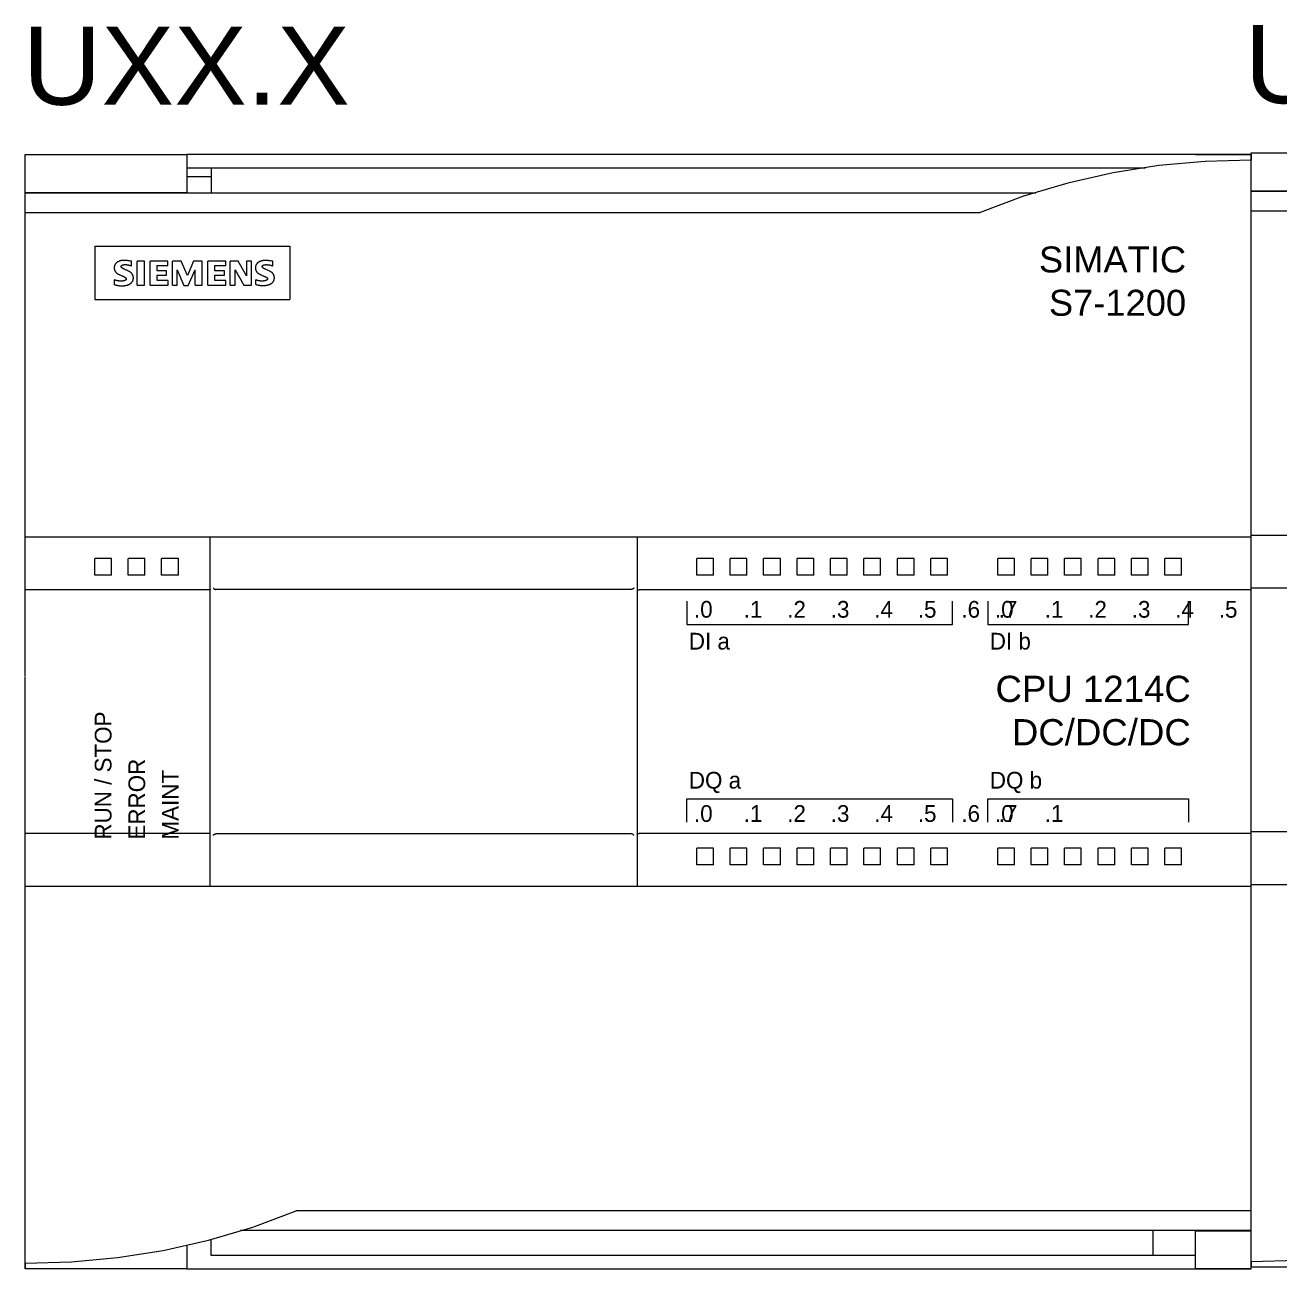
# Model space of a CAD drawing. Header units: millimetres. Extents: x 979 to 3414, y -1029 to 703.
# Drawn here: x 2407.7 to 2520.2, y -815.1 to -703.5 of the extents above; entities that cross this region are included whole.
import ezdxf
from ezdxf.enums import TextEntityAlignment as Align

# ---------------------------------------------------------------- set-up
doc = ezdxf.new("R2010")
doc.units = ezdxf.units.MM
doc.layers.add('eProC - L2', color=41, linetype='Continuous', lineweight=20)
doc.styles.get("Standard").update_dxf_attribs({"font": 'arial.ttf'})

# ---------------------------------------------------------------- blocks, each defined once
blk = doc.blocks.new('eProC_B1200_10')
at = {"layer": 'eProC - L2'}
for p, q in [((0, -46.8), (0, 0)), ((0, 0), (14.5, 0)), ((14.5, 0), (14.5, -0.16)), ((110, 0), (110, -0.15)), ((14.5, -0.16), (14.5, -0.58)), ((14.5, -0.58), (14.5, -1.26)), ((101.71, -1.01), (97.61, -1.66)), ((105.85, -0.63), (101.71, -1.01)), ((105, 0), (110, 0)), ((110, -0.53), (105.85, -0.63)), ((110, -0.15), (110, -0.53)), ((110, -100), (110, -0.4)), ((14.5, -1.2), (100.51, -1.2)), ((14.5, -1.26), (14.5, -2.2)), ((14.5, -2), (16.7, -2)), ((14.5, -2.2), (14.5, -3.39)), ((16.7, -1.2), (16.7, -2.8)), ((97.61, -1.66), (93.55, -2.58)), ((16.7, -2.8), (16.7, -3.3)), ((16.7, -3.3), (16.7, -3.44)), ((93.55, -2.58), (89.57, -3.76)), ((0, -3.43), (14.5, -3.43)), ((0, -3.44), (90.68, -3.44)), ((14.5, -3.39), (14.5, -3.43)), ((14.5, -3.43), (14.5, -3.44)), ((89.57, -3.76), (85.68, -5.21)), ((0, -5.21), (85.68, -5.21)), ((6.25, -8.23), (6.25, -13.03)), ((6.25, -8.23), (23.75, -8.23)), ((23.75, -8.23), (23.75, -13.03)), ((9.56, -10), (9.56, -9.59)), ((10.04, -11.74), (10.04, -9.57)), ((10.71, -9.57), (10.04, -9.57)), ((10.71, -11.74), (10.71, -9.57)), ((11.21, -11.74), (11.21, -9.57)), ((12.8, -9.57), (11.21, -9.57)), ((11.84, -10.46), (11.84, -9.98)), ((11.84, -9.98), (12.8, -9.98)), ((12.8, -9.98), (12.8, -9.57)), ((13.22, -11.74), (13.22, -9.57)), ((14, -9.57), (13.22, -9.57)), ((14.57, -10.87), (14, -9.57)), ((15.1, -9.57), (14.57, -10.87)), ((15.88, -9.57), (15.1, -9.57)), ((15.88, -11.74), (15.88, -9.57)), ((16.39, -11.74), (16.39, -9.57)), ((18, -9.57), (16.39, -9.57)), ((17.03, -10.46), (17.03, -9.98)), ((17.03, -9.98), (18, -9.98)), ((18, -9.98), (18, -9.57)), ((18.39, -11.74), (18.39, -9.57)), ((19.1, -9.57), (18.39, -9.57)), ((19.86, -10.9), (19.1, -9.57)), ((19.86, -9.57), (19.86, -10.9)), ((20.32, -9.57), (19.86, -9.57)), ((20.32, -11.74), (20.32, -9.57)), ((22.21, -10), (22.21, -9.59)), ((12.69, -10.46), (11.84, -10.46)), ((11.84, -11.33), (11.84, -10.83)), ((11.84, -10.83), (12.69, -10.83)), ((12.69, -10.83), (12.69, -10.46)), ((13.65, -11.74), (13.65, -10.37)), ((13.65, -10.37), (14.25, -11.77)), ((14.64, -11.77), (15.26, -10.35)), ((15.26, -11.74), (15.26, -10.35)), ((17.88, -10.46), (17.03, -10.46)), ((17.03, -11.33), (17.03, -10.83)), ((17.03, -10.83), (17.88, -10.83)), ((17.88, -10.83), (17.88, -10.46)), ((18.83, -11.74), (18.83, -10.37)), ((18.83, -10.37), (19.61, -11.74)), ((8.02, -11.7), (8.02, -11.26)), ((10.04, -11.74), (10.71, -11.74)), ((11.21, -11.74), (12.82, -11.74)), ((12.82, -11.33), (11.84, -11.33)), ((12.82, -11.74), (12.82, -11.33)), ((13.22, -11.74), (13.65, -11.74)), ((14.25, -11.77), (14.64, -11.77)), ((15.26, -11.74), (15.88, -11.74)), ((16.39, -11.74), (18.02, -11.74)), ((18.02, -11.33), (17.03, -11.33)), ((18.02, -11.74), (18.02, -11.33)), ((18.39, -11.74), (18.83, -11.74)), ((19.61, -11.74), (20.32, -11.74)), ((20.69, -11.67), (20.69, -11.26)), ((6.25, -13.03), (23.75, -13.03)), ((0, -34.32), (110, -34.32)), ((16.6, -65.68), (16.6, -34.32)), ((54.9, -34.32), (54.9, -65.68)), ((7.75, -36.25), (6.25, -36.25)), ((10.75, -36.25), (9.25, -36.25)), ((13.75, -36.25), (12.25, -36.25)), ((61.75, -36.25), (60.25, -36.25)), ((64.75, -36.25), (63.25, -36.25)), ((67.75, -36.25), (66.25, -36.25)), ((70.75, -36.25), (69.25, -36.25)), ((73.75, -36.25), (72.25, -36.25)), ((76.75, -36.25), (75.25, -36.25)), ((79.75, -36.25), (78.25, -36.25)), ((82.75, -36.25), (81.25, -36.25)), ((88.75, -36.25), (87.25, -36.25)), ((91.75, -36.25), (90.25, -36.25)), ((94.75, -36.25), (93.25, -36.25)), ((97.75, -36.25), (96.25, -36.25)), ((100.75, -36.25), (99.25, -36.25)), ((103.75, -36.25), (102.25, -36.25)), ((7.75, -37.75), (6.25, -37.75)), ((10.75, -37.75), (9.25, -37.75)), ((13.75, -37.75), (12.25, -37.75)), ((61.75, -37.75), (60.25, -37.75)), ((64.75, -37.75), (63.25, -37.75)), ((67.75, -37.75), (66.25, -37.75)), ((70.75, -37.75), (69.25, -37.75)), ((73.75, -37.75), (72.25, -37.75)), ((76.75, -37.75), (75.25, -37.75)), ((79.75, -37.75), (78.25, -37.75)), ((82.75, -37.75), (81.25, -37.75)), ((88.75, -37.75), (87.25, -37.75)), ((91.75, -37.75), (90.25, -37.75)), ((94.75, -37.75), (93.25, -37.75)), ((97.75, -37.75), (96.25, -37.75)), ((100.75, -37.75), (99.25, -37.75)), ((103.75, -37.75), (102.25, -37.75)), ((16.4, -39.08), (0, -39.08)), ((54.4, -39.03), (17.1, -39.03)), ((110, -39.08), (55.1, -39.08)), ((59.36, -40.08), (59.36, -42.17)), ((83.19, -42.17), (83.19, -40.08)), ((86.36, -40.08), (86.36, -42.17)), ((104.35, -42.17), (104.35, -40.08)), ((59.36, -42.17), (83.19, -42.17)), ((86.36, -42.17), (104.35, -42.17)), ((0, -100), (0, -46.84)), ((59.36, -59.92), (59.36, -57.83)), ((59.36, -57.83), (83.19, -57.83)), ((83.19, -57.83), (83.19, -59.92)), ((86.36, -59.92), (86.36, -57.83)), ((86.36, -57.83), (104.35, -57.83)), ((104.35, -57.83), (104.35, -59.92)), ((16.4, -60.92), (0, -60.92)), ((54.4, -60.97), (17.1, -60.97)), ((110, -60.92), (55.1, -60.92)), ((61.75, -62.25), (60.25, -62.25)), ((64.75, -62.25), (63.25, -62.25)), ((67.75, -62.25), (66.25, -62.25)), ((70.75, -62.25), (69.25, -62.25)), ((73.75, -62.25), (72.25, -62.25)), ((76.75, -62.25), (75.25, -62.25)), ((79.75, -62.25), (78.25, -62.25)), ((82.75, -62.25), (81.25, -62.25)), ((88.75, -62.25), (87.25, -62.25)), ((91.75, -62.25), (90.25, -62.25)), ((94.75, -62.25), (93.25, -62.25)), ((97.75, -62.25), (96.25, -62.25)), ((100.75, -62.25), (99.25, -62.25)), ((103.75, -62.25), (102.25, -62.25)), ((61.75, -63.75), (60.25, -63.75)), ((64.75, -63.75), (63.25, -63.75)), ((67.75, -63.75), (66.25, -63.75)), ((70.75, -63.75), (69.25, -63.75)), ((73.75, -63.75), (72.25, -63.75)), ((76.75, -63.75), (75.25, -63.75)), ((79.75, -63.75), (78.25, -63.75)), ((82.75, -63.75), (81.25, -63.75)), ((88.75, -63.75), (87.25, -63.75)), ((91.75, -63.75), (90.25, -63.75)), ((94.75, -63.75), (93.25, -63.75)), ((97.75, -63.75), (96.25, -63.75)), ((100.75, -63.75), (99.25, -63.75)), ((103.75, -63.75), (102.25, -63.75)), ((110, -65.68), (0, -65.68)), ((20.43, -96.24), (24.32, -94.79)), ((110, -94.79), (24.32, -94.79)), ((16.45, -97.42), (20.43, -96.24)), ((110, -96.56), (19.32, -96.56)), ((101.2, -96.7), (101.2, -96.56)), ((101.2, -97.2), (101.2, -96.7)), ((105, -96.57), (105, -96.56)), ((105, -96.61), (105, -96.57)), ((105, -96.57), (110, -96.57)), ((105, -97.8), (105, -96.61)), ((12.39, -98.34), (16.45, -97.42)), ((14.5, -97.9), (14.5, -98.8)), ((16.7, -98.8), (16.7, -97.35)), ((101.2, -98.8), (101.2, -97.2)), ((105, -98.74), (105, -97.8)), ((4.15, -99.37), (8.29, -98.99)), ((8.29, -98.99), (12.39, -98.34)), ((14.5, -98.8), (14.5, -99.45)), ((105, -98.8), (16.7, -98.8)), ((105, -99.42), (105, -98.74)), ((0, -99.47), (4.15, -99.37)), ((0, -99.47), (0, -99.85)), ((0, -99.85), (0, -100)), ((14.5, -100), (0, -100)), ((14.5, -99.45), (14.5, -99.85)), ((14.5, -99.85), (14.5, -100)), ((105, -99.84), (105, -99.42)), ((105, -100), (105, -99.84)), ((110, -100), (105, -100))]:
    blk.add_line(p, q, dxfattribs=at)
for points in [[(110, 0), (14.5, 0)], [(9.56, -9.59), (9.47, -9.57), (9.38, -9.56), (9.29, -9.54), (9.24, -9.54), (9.19, -9.53), (9.13, -9.52), (9.08, -9.52), (9.04, -9.51), (9.01, -9.51), (8.97, -9.51), (8.93, -9.51), (8.9, -9.51), (8.86, -9.51), (8.83, -9.51), (8.79, -9.51), (8.76, -9.52), (8.73, -9.52), (8.69, -9.52), (8.66, -9.53), (8.63, -9.53), (8.6, -9.54), (8.57, -9.55), (8.54, -9.55), (8.51, -9.56), (8.48, -9.57), (8.45, -9.58), (8.43, -9.59), (8.4, -9.6), (8.37, -9.61), (8.35, -9.63), (8.32, -9.64), (8.3, -9.65), (8.28, -9.66), (8.26, -9.68), (8.24, -9.69), (8.23, -9.7), (8.21, -9.72), (8.19, -9.73), (8.17, -9.74), (8.16, -9.76), (8.14, -9.78), (8.13, -9.79), (8.12, -9.81), (8.1, -9.82), (8.09, -9.84), (8.08, -9.86), (8.07, -9.88), (8.06, -9.89), (8.05, -9.91), (8.04, -9.93), (8.03, -9.95), (8.03, -9.97), (8.02, -9.99), (8.02, -10.01), (8.01, -10.03), (8.01, -10.05), (8, -10.07), (8, -10.1), (8, -10.12), (8, -10.14), (7.99, -10.16), (7.99, -10.18)], [(8.62, -10.06), (8.62, -10.05), (8.62, -10.05), (8.62, -10.04), (8.62, -10.03), (8.62, -10.03), (8.63, -10.02), (8.63, -10.02), (8.63, -10.01), (8.64, -10.01), (8.64, -10), (8.65, -9.99), (8.65, -9.99), (8.66, -9.98), (8.66, -9.97), (8.67, -9.97), (8.68, -9.96), (8.68, -9.96), (8.7, -9.95), (8.71, -9.95), (8.72, -9.94), (8.73, -9.94), (8.74, -9.93), (8.75, -9.93), (8.77, -9.92), (8.78, -9.92), (8.8, -9.91), (8.82, -9.91), (8.84, -9.9), (8.85, -9.9), (8.87, -9.9), (8.89, -9.89), (8.91, -9.89), (8.93, -9.89), (8.95, -9.89), (8.97, -9.89), (8.99, -9.89), (9.01, -9.89), (9.03, -9.89), (9.05, -9.89), (9.07, -9.89), (9.09, -9.89), (9.12, -9.9), (9.14, -9.9), (9.16, -9.9), (9.19, -9.91), (9.21, -9.91), (9.24, -9.91), (9.27, -9.92), (9.29, -9.93), (9.32, -9.93), (9.35, -9.94), (9.38, -9.95), (9.42, -9.96), (9.45, -9.97), (9.49, -9.98), (9.52, -9.99), (9.56, -10)], [(8.62, -10.07), (8.62, -10.07), (8.62, -10.07), (8.62, -10.07), (8.62, -10.07), (8.62, -10.07), (8.62, -10.06), (8.62, -10.06), (8.62, -10.06), (8.62, -10.06), (8.62, -10.06), (8.62, -10.06), (8.62, -10.06), (8.62, -10.06), (8.62, -10.06)], [(9.71, -11.08), (9.71, -11.06), (9.71, -11.04), (9.7, -11.02), (9.7, -11), (9.7, -10.98), (9.7, -10.96), (9.69, -10.94), (9.69, -10.92), (9.68, -10.9), (9.68, -10.88), (9.67, -10.86), (9.66, -10.84), (9.65, -10.83), (9.65, -10.81), (9.64, -10.79), (9.63, -10.77), (9.62, -10.75), (9.61, -10.74), (9.59, -10.72), (9.58, -10.71), (9.57, -10.69), (9.56, -10.67), (9.54, -10.66), (9.53, -10.64), (9.51, -10.63), (9.49, -10.61), (9.48, -10.6), (9.46, -10.58), (9.44, -10.57), (9.43, -10.56), (9.4, -10.54), (9.38, -10.53), (9.36, -10.52), (9.34, -10.5), (9.31, -10.49), (9.27, -10.47), (9.23, -10.45), (9.18, -10.42), (9.14, -10.4), (9.08, -10.38), (9.02, -10.35), (8.96, -10.32), (8.9, -10.3), (8.87, -10.28), (8.85, -10.27), (8.82, -10.26), (8.8, -10.25), (8.77, -10.23), (8.74, -10.22), (8.73, -10.21), (8.72, -10.2), (8.71, -10.19), (8.69, -10.18), (8.68, -10.17), (8.67, -10.16), (8.66, -10.15), (8.65, -10.14), (8.65, -10.13), (8.64, -10.12), (8.64, -10.11), (8.63, -10.11), (8.63, -10.1), (8.62, -10.09), (8.62, -10.08), (8.62, -10.07), (8.62, -10.06)], [(22.21, -9.59), (22.12, -9.58), (22.03, -9.56), (21.94, -9.55), (21.89, -9.54), (21.84, -9.53), (21.79, -9.53), (21.74, -9.52), (21.7, -9.52), (21.66, -9.52), (21.62, -9.51), (21.59, -9.51), (21.55, -9.51), (21.52, -9.51), (21.49, -9.52), (21.45, -9.52), (21.42, -9.52), (21.39, -9.53), (21.35, -9.53), (21.32, -9.54), (21.29, -9.54), (21.26, -9.55), (21.23, -9.55), (21.2, -9.56), (21.18, -9.57), (21.15, -9.58), (21.12, -9.59), (21.09, -9.6), (21.07, -9.61), (21.04, -9.62), (21.02, -9.64), (20.99, -9.65), (20.97, -9.66), (20.95, -9.68), (20.93, -9.69), (20.91, -9.7), (20.89, -9.71), (20.88, -9.73), (20.86, -9.74), (20.84, -9.76), (20.83, -9.77), (20.81, -9.79), (20.8, -9.8), (20.78, -9.82), (20.77, -9.84), (20.76, -9.85), (20.75, -9.87), (20.74, -9.89), (20.73, -9.9), (20.72, -9.92), (20.71, -9.94), (20.7, -9.96), (20.7, -9.98), (20.69, -10), (20.68, -10.02), (20.68, -10.04), (20.67, -10.06), (20.67, -10.08), (20.67, -10.1), (20.67, -10.12), (20.66, -10.14), (20.66, -10.16), (20.66, -10.18)], [(21.28, -10.07), (21.28, -10.06), (21.28, -10.05), (21.28, -10.05), (21.29, -10.04), (21.29, -10.03), (21.29, -10.03), (21.29, -10.02), (21.29, -10.01), (21.3, -10.01), (21.3, -10), (21.31, -9.99), (21.31, -9.99), (21.31, -9.98), (21.32, -9.98), (21.32, -9.97), (21.33, -9.97), (21.34, -9.96), (21.34, -9.95), (21.35, -9.95), (21.36, -9.94), (21.37, -9.94), (21.38, -9.93), (21.39, -9.93), (21.4, -9.93), (21.4, -9.92), (21.41, -9.92), (21.42, -9.92), (21.43, -9.92), (21.44, -9.91), (21.46, -9.91), (21.48, -9.91), (21.5, -9.9), (21.51, -9.9), (21.53, -9.9), (21.55, -9.9), (21.57, -9.9), (21.59, -9.89), (21.61, -9.89), (21.62, -9.89), (21.64, -9.89), (21.67, -9.89), (21.69, -9.89), (21.72, -9.9), (21.75, -9.9), (21.77, -9.9), (21.8, -9.9), (21.82, -9.91), (21.85, -9.91), (21.88, -9.91), (21.9, -9.92), (21.93, -9.92), (21.96, -9.93), (21.99, -9.94), (22.01, -9.94), (22.04, -9.95), (22.07, -9.96), (22.1, -9.97), (22.12, -9.97), (22.15, -9.98), (22.18, -9.99), (22.21, -10)], [(22.36, -11.08), (22.36, -11.08), (22.36, -11.06), (22.36, -11.04), (22.36, -11.02), (22.35, -11), (22.35, -10.98), (22.35, -10.96), (22.34, -10.94), (22.34, -10.92), (22.33, -10.9), (22.33, -10.88), (22.32, -10.86), (22.31, -10.84), (22.31, -10.83), (22.3, -10.81), (22.29, -10.79), (22.28, -10.77), (22.27, -10.76), (22.26, -10.74), (22.25, -10.72), (22.24, -10.71), (22.22, -10.69), (22.21, -10.67), (22.19, -10.66), (22.18, -10.64), (22.16, -10.63), (22.15, -10.61), (22.13, -10.6), (22.12, -10.59), (22.1, -10.57), (22.08, -10.56), (22.05, -10.54), (22.03, -10.53), (22, -10.51), (21.97, -10.5), (21.93, -10.47), (21.89, -10.45), (21.84, -10.43), (21.8, -10.41), (21.74, -10.38), (21.68, -10.36), (21.62, -10.33), (21.56, -10.31), (21.54, -10.29), (21.51, -10.28), (21.48, -10.27), (21.46, -10.26), (21.43, -10.24), (21.41, -10.23), (21.39, -10.22), (21.38, -10.21), (21.37, -10.2), (21.36, -10.19), (21.35, -10.18), (21.33, -10.17), (21.32, -10.16), (21.31, -10.15), (21.31, -10.14), (21.3, -10.13), (21.3, -10.12), (21.29, -10.12), (21.29, -10.11), (21.29, -10.1), (21.29, -10.09), (21.28, -10.08), (21.28, -10.07), (21.28, -10.07)], [(7.99, -10.18), (7.99, -10.19), (7.99, -10.21), (8, -10.23), (8, -10.25), (8, -10.27), (8, -10.29), (8.01, -10.31), (8.01, -10.33), (8.01, -10.34), (8.02, -10.36), (8.03, -10.38), (8.03, -10.4), (8.04, -10.42), (8.05, -10.44), (8.06, -10.45), (8.07, -10.47), (8.07, -10.49), (8.09, -10.5), (8.1, -10.52), (8.11, -10.54), (8.12, -10.55), (8.13, -10.57), (8.15, -10.58), (8.16, -10.6), (8.18, -10.62), (8.19, -10.63), (8.21, -10.64), (8.22, -10.66), (8.24, -10.67), (8.26, -10.68), (8.28, -10.7), (8.3, -10.71), (8.33, -10.73), (8.35, -10.74), (8.38, -10.76), (8.43, -10.78), (8.47, -10.8), (8.51, -10.82), (8.56, -10.84), (8.61, -10.86), (8.65, -10.88), (8.7, -10.9), (8.75, -10.92), (8.8, -10.94), (8.83, -10.96), (8.85, -10.97), (8.88, -10.98), (8.91, -10.99), (8.93, -11.01), (8.96, -11.02), (8.97, -11.03), (8.98, -11.04), (9, -11.05), (9.01, -11.06), (9.02, -11.07), (9.03, -11.08), (9.04, -11.09), (9.05, -11.1), (9.06, -11.11), (9.06, -11.12), (9.07, -11.12), (9.07, -11.13), (9.07, -11.14), (9.08, -11.15), (9.08, -11.16), (9.08, -11.17), (9.08, -11.18), (9.08, -11.18)], [(8.02, -11.7), (8.06, -11.71), (8.11, -11.72), (8.16, -11.73), (8.2, -11.74), (8.25, -11.75), (8.29, -11.76), (8.34, -11.77), (8.38, -11.78), (8.42, -11.78), (8.47, -11.79), (8.51, -11.79), (8.55, -11.8), (8.59, -11.8), (8.63, -11.8), (8.67, -11.8), (8.72, -11.8), (8.76, -11.8), (8.8, -11.8), (8.84, -11.79), (8.89, -11.79), (8.93, -11.78), (8.96, -11.78), (8.99, -11.77), (9.03, -11.77), (9.06, -11.76), (9.09, -11.75), (9.12, -11.74), (9.16, -11.74), (9.18, -11.73), (9.21, -11.72), (9.24, -11.71), (9.27, -11.69), (9.3, -11.68), (9.33, -11.67), (9.35, -11.65), (9.38, -11.64), (9.4, -11.63), (9.42, -11.62), (9.44, -11.6), (9.46, -11.59), (9.48, -11.58), (9.5, -11.56), (9.52, -11.55), (9.53, -11.53), (9.55, -11.51), (9.57, -11.5), (9.58, -11.48), (9.59, -11.46), (9.61, -11.44), (9.62, -11.43), (9.63, -11.41), (9.64, -11.39), (9.65, -11.37), (9.66, -11.35), (9.67, -11.33), (9.68, -11.31), (9.68, -11.29), (9.69, -11.26), (9.69, -11.24), (9.7, -11.22), (9.7, -11.2), (9.7, -11.17), (9.71, -11.15), (9.71, -11.13), (9.71, -11.11)], [(9.08, -11.18), (9.08, -11.19), (9.08, -11.19), (9.08, -11.2), (9.08, -11.21), (9.08, -11.21), (9.07, -11.22), (9.07, -11.23), (9.07, -11.23), (9.06, -11.24), (9.06, -11.25), (9.05, -11.25), (9.05, -11.26), (9.04, -11.27), (9.03, -11.27), (9.03, -11.28), (9.02, -11.29), (9.01, -11.29), (9, -11.3), (8.99, -11.3), (8.98, -11.31), (8.97, -11.31), (8.95, -11.32), (8.94, -11.32), (8.93, -11.33), (8.91, -11.33), (8.9, -11.34), (8.88, -11.34), (8.86, -11.35), (8.84, -11.35), (8.82, -11.36), (8.8, -11.36), (8.77, -11.36), (8.75, -11.37), (8.72, -11.37), (8.7, -11.37), (8.67, -11.37), (8.64, -11.37), (8.61, -11.37), (8.59, -11.37), (8.56, -11.37), (8.53, -11.37), (8.5, -11.37), (8.48, -11.37), (8.45, -11.37), (8.42, -11.36), (8.39, -11.36), (8.37, -11.36), (8.34, -11.35), (8.31, -11.35), (8.29, -11.34), (8.26, -11.34), (8.23, -11.33), (8.21, -11.32), (8.18, -11.32), (8.15, -11.31), (8.12, -11.3), (8.1, -11.29), (8.07, -11.28), (8.04, -11.27), (8.02, -11.26)], [(20.66, -10.18), (20.66, -10.19), (20.66, -10.21), (20.66, -10.23), (20.67, -10.25), (20.67, -10.27), (20.67, -10.29), (20.67, -10.31), (20.68, -10.33), (20.68, -10.35), (20.69, -10.37), (20.7, -10.38), (20.7, -10.4), (20.71, -10.42), (20.72, -10.44), (20.73, -10.46), (20.74, -10.47), (20.75, -10.49), (20.76, -10.51), (20.77, -10.52), (20.78, -10.54), (20.79, -10.55), (20.8, -10.57), (20.82, -10.59), (20.83, -10.6), (20.85, -10.62), (20.86, -10.63), (20.88, -10.65), (20.9, -10.66), (20.91, -10.67), (20.93, -10.69), (20.95, -10.7), (20.98, -10.71), (21, -10.73), (21.03, -10.75), (21.06, -10.76), (21.1, -10.78), (21.15, -10.8), (21.19, -10.82), (21.23, -10.84), (21.28, -10.86), (21.33, -10.89), (21.38, -10.91), (21.43, -10.93), (21.48, -10.95), (21.51, -10.96), (21.54, -10.97), (21.57, -10.99), (21.6, -11.01), (21.63, -11.02), (21.65, -11.03), (21.66, -11.04), (21.67, -11.05), (21.68, -11.06), (21.7, -11.07), (21.71, -11.08), (21.72, -11.09), (21.73, -11.1), (21.73, -11.11), (21.74, -11.11), (21.74, -11.12), (21.75, -11.13), (21.75, -11.14), (21.75, -11.15), (21.76, -11.15), (21.76, -11.16), (21.76, -11.17), (21.76, -11.18)], [(20.69, -11.67), (20.74, -11.69), (20.78, -11.7), (20.83, -11.71), (20.87, -11.72), (20.92, -11.73), (20.96, -11.74), (21.01, -11.75), (21.05, -11.75), (21.09, -11.76), (21.14, -11.76), (21.18, -11.77), (21.22, -11.77), (21.26, -11.77), (21.3, -11.77), (21.34, -11.77), (21.38, -11.77), (21.42, -11.77), (21.45, -11.77), (21.49, -11.77), (21.53, -11.77), (21.56, -11.76), (21.6, -11.76), (21.63, -11.75), (21.66, -11.75), (21.69, -11.74), (21.73, -11.73), (21.76, -11.73), (21.79, -11.72), (21.82, -11.71), (21.85, -11.7), (21.88, -11.69), (21.91, -11.68), (21.94, -11.67), (21.96, -11.65), (21.99, -11.64), (22.02, -11.63), (22.04, -11.62), (22.06, -11.6), (22.08, -11.59), (22.1, -11.58), (22.12, -11.56), (22.14, -11.55), (22.16, -11.53), (22.17, -11.52), (22.19, -11.5), (22.21, -11.49), (22.22, -11.47), (22.24, -11.45), (22.25, -11.44), (22.26, -11.42), (22.27, -11.4), (22.29, -11.38), (22.3, -11.36), (22.31, -11.34), (22.31, -11.32), (22.32, -11.3), (22.33, -11.28), (22.34, -11.26), (22.34, -11.24), (22.35, -11.22), (22.35, -11.2), (22.35, -11.17), (22.36, -11.15), (22.36, -11.13), (22.36, -11.11), (22.36, -11.08)], [(21.76, -11.18), (21.76, -11.18), (21.76, -11.19), (21.76, -11.2), (21.76, -11.2), (21.75, -11.21), (21.75, -11.22), (21.75, -11.22), (21.74, -11.23), (21.74, -11.23), (21.74, -11.24), (21.73, -11.25), (21.73, -11.25), (21.72, -11.26), (21.71, -11.27), (21.7, -11.27), (21.7, -11.28), (21.69, -11.28), (21.68, -11.29), (21.67, -11.29), (21.66, -11.3), (21.64, -11.31), (21.63, -11.31), (21.62, -11.32), (21.6, -11.32), (21.59, -11.33), (21.57, -11.33), (21.56, -11.34), (21.54, -11.34), (21.51, -11.35), (21.49, -11.35), (21.47, -11.35), (21.44, -11.36), (21.42, -11.36), (21.39, -11.36), (21.37, -11.37), (21.34, -11.37), (21.31, -11.37), (21.28, -11.37), (21.26, -11.37), (21.23, -11.37), (21.2, -11.37), (21.18, -11.37), (21.15, -11.37), (21.12, -11.37), (21.09, -11.36), (21.07, -11.36), (21.04, -11.36), (21.01, -11.35), (20.99, -11.35), (20.96, -11.34), (20.93, -11.34), (20.9, -11.33), (20.88, -11.32), (20.85, -11.32), (20.82, -11.31), (20.8, -11.3), (20.77, -11.29), (20.74, -11.28), (20.72, -11.27), (20.69, -11.26)], [(6.25, -37.75), (6.25, -37.25), (6.25, -36.75), (6.25, -36.25)], [(7.75, -37.75), (7.75, -37.25), (7.75, -36.75), (7.75, -36.25)], [(9.25, -37.75), (9.25, -37.25), (9.25, -36.75), (9.25, -36.25)], [(10.75, -37.75), (10.75, -37.25), (10.75, -36.75), (10.75, -36.25)], [(12.25, -37.75), (12.25, -37.25), (12.25, -36.75), (12.25, -36.25)], [(13.75, -37.75), (13.75, -37.25), (13.75, -36.75), (13.75, -36.25)], [(60.25, -37.75), (60.25, -37.25), (60.25, -36.75), (60.25, -36.25)], [(61.75, -37.75), (61.75, -37.25), (61.75, -36.75), (61.75, -36.25)], [(63.25, -37.75), (63.25, -37.25), (63.25, -36.75), (63.25, -36.25)], [(64.75, -37.75), (64.75, -37.25), (64.75, -36.75), (64.75, -36.25)], [(66.25, -37.75), (66.25, -37.25), (66.25, -36.75), (66.25, -36.25)], [(67.75, -37.75), (67.75, -37.25), (67.75, -36.75), (67.75, -36.25)], [(69.25, -37.75), (69.25, -37.25), (69.25, -36.75), (69.25, -36.25)], [(70.75, -37.75), (70.75, -37.25), (70.75, -36.75), (70.75, -36.25)], [(72.25, -37.75), (72.25, -37.25), (72.25, -36.75), (72.25, -36.25)], [(73.75, -37.75), (73.75, -37.25), (73.75, -36.75), (73.75, -36.25)], [(75.25, -37.75), (75.25, -37.25), (75.25, -36.75), (75.25, -36.25)], [(76.75, -37.75), (76.75, -37.25), (76.75, -36.75), (76.75, -36.25)], [(78.25, -37.75), (78.25, -37.25), (78.25, -36.75), (78.25, -36.25)], [(79.75, -37.75), (79.75, -37.25), (79.75, -36.75), (79.75, -36.25)], [(81.25, -37.75), (81.25, -37.25), (81.25, -36.75), (81.25, -36.25)], [(82.75, -37.75), (82.75, -37.25), (82.75, -36.75), (82.75, -36.25)], [(87.25, -37.75), (87.25, -37.25), (87.25, -36.75), (87.25, -36.25)], [(88.75, -37.75), (88.75, -37.25), (88.75, -36.75), (88.75, -36.25)], [(90.25, -37.75), (90.25, -37.25), (90.25, -36.75), (90.25, -36.25)], [(91.75, -37.75), (91.75, -37.25), (91.75, -36.75), (91.75, -36.25)], [(93.25, -37.75), (93.25, -37.25), (93.25, -36.75), (93.25, -36.25)], [(94.75, -37.75), (94.75, -37.25), (94.75, -36.75), (94.75, -36.25)], [(96.25, -37.75), (96.25, -37.25), (96.25, -36.75), (96.25, -36.25)], [(97.75, -37.75), (97.75, -37.25), (97.75, -36.75), (97.75, -36.25)], [(99.25, -37.75), (99.25, -37.25), (99.25, -36.75), (99.25, -36.25)], [(100.75, -37.75), (100.75, -37.25), (100.75, -36.75), (100.75, -36.25)], [(102.25, -37.75), (102.25, -37.25), (102.25, -36.75), (102.25, -36.25)], [(103.75, -37.75), (103.75, -37.25), (103.75, -36.75), (103.75, -36.25)], [(16.6, -39), (16.6, -39.01), (16.6, -39.01), (16.6, -39.01), (16.6, -39.01), (16.6, -39.01), (16.6, -39.01), (16.6, -39.02), (16.6, -39.02), (16.6, -39.02), (16.59, -39.02), (16.59, -39.02), (16.59, -39.03), (16.59, -39.03), (16.59, -39.03), (16.59, -39.03), (16.59, -39.03), (16.59, -39.03), (16.58, -39.04), (16.58, -39.04), (16.58, -39.04), (16.58, -39.04), (16.57, -39.04), (16.57, -39.05), (16.57, -39.05), (16.57, -39.05), (16.56, -39.05), (16.56, -39.05), (16.56, -39.05), (16.55, -39.06), (16.55, -39.06), (16.55, -39.06), (16.54, -39.06), (16.54, -39.06), (16.53, -39.06), (16.53, -39.07), (16.52, -39.07), (16.52, -39.07), (16.51, -39.07), (16.51, -39.07), (16.5, -39.07), (16.5, -39.07), (16.49, -39.08), (16.49, -39.08), (16.48, -39.08), (16.47, -39.08), (16.47, -39.08), (16.46, -39.08), (16.45, -39.08), (16.45, -39.08), (16.44, -39.08), (16.43, -39.08), (16.43, -39.08), (16.42, -39.08), (16.41, -39.08), (16.41, -39.08), (16.4, -39.08)], [(16.9, -38.89), (16.9, -38.89), (16.9, -38.9), (16.9, -38.9), (16.9, -38.9), (16.9, -38.91), (16.9, -38.91), (16.9, -38.91), (16.9, -38.92), (16.9, -38.92), (16.91, -38.92), (16.91, -38.92), (16.91, -38.93), (16.91, -38.93), (16.91, -38.93), (16.91, -38.94), (16.91, -38.94), (16.92, -38.94), (16.92, -38.95), (16.92, -38.95), (16.92, -38.95), (16.92, -38.95), (16.92, -38.96), (16.93, -38.96), (16.93, -38.96), (16.93, -38.96), (16.94, -38.97), (16.94, -38.97), (16.94, -38.97), (16.94, -38.98), (16.95, -38.98), (16.95, -38.98), (16.95, -38.98), (16.96, -38.99), (16.96, -38.99), (16.97, -38.99), (16.97, -38.99), (16.97, -39), (16.98, -39), (16.98, -39), (16.98, -39), (16.99, -39), (16.99, -39), (17, -39.01), (17, -39.01), (17.01, -39.01), (17.01, -39.01), (17.02, -39.01), (17.02, -39.01), (17.03, -39.02), (17.03, -39.02), (17.04, -39.02), (17.04, -39.02), (17.05, -39.02), (17.05, -39.02), (17.06, -39.02), (17.06, -39.02), (17.07, -39.02), (17.07, -39.02), (17.08, -39.03), (17.08, -39.03), (17.09, -39.03), (17.09, -39.03), (17.1, -39.03)], [(54.6, -38.89), (54.6, -38.89), (54.6, -38.9), (54.6, -38.9), (54.6, -38.9), (54.6, -38.91), (54.6, -38.91), (54.6, -38.91), (54.6, -38.92), (54.6, -38.92), (54.59, -38.92), (54.59, -38.92), (54.59, -38.93), (54.59, -38.93), (54.59, -38.93), (54.59, -38.94), (54.59, -38.94), (54.58, -38.94), (54.58, -38.95), (54.58, -38.95), (54.58, -38.95), (54.58, -38.95), (54.58, -38.96), (54.57, -38.96), (54.57, -38.96), (54.57, -38.96), (54.56, -38.97), (54.56, -38.97), (54.56, -38.97), (54.56, -38.98), (54.55, -38.98), (54.55, -38.98), (54.55, -38.98), (54.54, -38.99), (54.54, -38.99), (54.53, -38.99), (54.53, -38.99), (54.53, -39), (54.52, -39), (54.52, -39), (54.52, -39), (54.51, -39), (54.51, -39), (54.5, -39.01), (54.5, -39.01), (54.49, -39.01), (54.49, -39.01), (54.48, -39.01), (54.48, -39.01), (54.47, -39.02), (54.47, -39.02), (54.46, -39.02), (54.46, -39.02), (54.45, -39.02), (54.45, -39.02), (54.44, -39.02), (54.44, -39.02), (54.43, -39.02), (54.43, -39.02), (54.42, -39.03), (54.42, -39.03), (54.41, -39.03), (54.41, -39.03), (54.4, -39.03)], [(54.9, -39), (54.9, -39.01), (54.9, -39.01), (54.9, -39.01), (54.9, -39.01), (54.9, -39.01), (54.9, -39.01), (54.9, -39.02), (54.9, -39.02), (54.9, -39.02), (54.91, -39.02), (54.91, -39.02), (54.91, -39.03), (54.91, -39.03), (54.91, -39.03), (54.91, -39.03), (54.91, -39.03), (54.91, -39.03), (54.92, -39.04), (54.92, -39.04), (54.92, -39.04), (54.92, -39.04), (54.93, -39.04), (54.93, -39.05), (54.93, -39.05), (54.93, -39.05), (54.94, -39.05), (54.94, -39.05), (54.94, -39.05), (54.95, -39.06), (54.95, -39.06), (54.95, -39.06), (54.96, -39.06), (54.96, -39.06), (54.97, -39.06), (54.97, -39.07), (54.98, -39.07), (54.98, -39.07), (54.99, -39.07), (54.99, -39.07), (55, -39.07), (55, -39.07), (55.01, -39.08), (55.01, -39.08), (55.02, -39.08), (55.03, -39.08), (55.03, -39.08), (55.04, -39.08), (55.05, -39.08), (55.05, -39.08), (55.06, -39.08), (55.07, -39.08), (55.07, -39.08), (55.08, -39.08), (55.09, -39.08), (55.09, -39.08), (55.1, -39.08)], [(16.6, -61), (16.6, -60.99), (16.6, -60.99), (16.6, -60.99), (16.6, -60.99), (16.6, -60.99), (16.6, -60.99), (16.6, -60.98), (16.6, -60.98), (16.6, -60.98), (16.59, -60.98), (16.59, -60.98), (16.59, -60.97), (16.59, -60.97), (16.59, -60.97), (16.59, -60.97), (16.59, -60.97), (16.59, -60.97), (16.58, -60.96), (16.58, -60.96), (16.58, -60.96), (16.58, -60.96), (16.57, -60.96), (16.57, -60.95), (16.57, -60.95), (16.57, -60.95), (16.56, -60.95), (16.56, -60.95), (16.56, -60.95), (16.55, -60.94), (16.55, -60.94), (16.55, -60.94), (16.54, -60.94), (16.54, -60.94), (16.53, -60.94), (16.53, -60.93), (16.52, -60.93), (16.52, -60.93), (16.51, -60.93), (16.51, -60.93), (16.5, -60.93), (16.5, -60.93), (16.49, -60.92), (16.49, -60.92), (16.48, -60.92), (16.47, -60.92), (16.47, -60.92), (16.46, -60.92), (16.45, -60.92), (16.45, -60.92), (16.44, -60.92), (16.43, -60.92), (16.43, -60.92), (16.42, -60.92), (16.41, -60.92), (16.41, -60.92), (16.4, -60.92)], [(16.9, -61.11), (16.9, -61.11), (16.9, -61.1), (16.9, -61.1), (16.9, -61.1), (16.9, -61.09), (16.9, -61.09), (16.9, -61.09), (16.9, -61.08), (16.9, -61.08), (16.91, -61.08), (16.91, -61.08), (16.91, -61.07), (16.91, -61.07), (16.91, -61.07), (16.91, -61.06), (16.91, -61.06), (16.92, -61.06), (16.92, -61.05), (16.92, -61.05), (16.92, -61.05), (16.92, -61.05), (16.92, -61.04), (16.93, -61.04), (16.93, -61.04), (16.93, -61.04), (16.94, -61.03), (16.94, -61.03), (16.94, -61.03), (16.94, -61.02), (16.95, -61.02), (16.95, -61.02), (16.95, -61.02), (16.96, -61.01), (16.96, -61.01), (16.97, -61.01), (16.97, -61.01), (16.97, -61), (16.98, -61), (16.98, -61), (16.98, -61), (16.99, -61), (16.99, -61), (17, -60.99), (17, -60.99), (17.01, -60.99), (17.01, -60.99), (17.02, -60.99), (17.02, -60.99), (17.03, -60.98), (17.03, -60.98), (17.04, -60.98), (17.04, -60.98), (17.05, -60.98), (17.05, -60.98), (17.06, -60.98), (17.06, -60.98), (17.07, -60.98), (17.07, -60.98), (17.08, -60.97), (17.08, -60.97), (17.09, -60.97), (17.09, -60.97), (17.1, -60.97)], [(54.6, -61.11), (54.6, -61.11), (54.6, -61.1), (54.6, -61.1), (54.6, -61.1), (54.6, -61.09), (54.6, -61.09), (54.6, -61.09), (54.6, -61.08), (54.6, -61.08), (54.59, -61.08), (54.59, -61.08), (54.59, -61.07), (54.59, -61.07), (54.59, -61.07), (54.59, -61.06), (54.59, -61.06), (54.58, -61.06), (54.58, -61.05), (54.58, -61.05), (54.58, -61.05), (54.58, -61.05), (54.58, -61.04), (54.57, -61.04), (54.57, -61.04), (54.57, -61.04), (54.56, -61.03), (54.56, -61.03), (54.56, -61.03), (54.56, -61.02), (54.55, -61.02), (54.55, -61.02), (54.55, -61.02), (54.54, -61.01), (54.54, -61.01), (54.53, -61.01), (54.53, -61.01), (54.53, -61), (54.52, -61), (54.52, -61), (54.52, -61), (54.51, -61), (54.51, -61), (54.5, -60.99), (54.5, -60.99), (54.49, -60.99), (54.49, -60.99), (54.48, -60.99), (54.48, -60.99), (54.47, -60.98), (54.47, -60.98), (54.46, -60.98), (54.46, -60.98), (54.45, -60.98), (54.45, -60.98), (54.44, -60.98), (54.44, -60.98), (54.43, -60.98), (54.43, -60.98), (54.42, -60.97), (54.42, -60.97), (54.41, -60.97), (54.41, -60.97), (54.4, -60.97)], [(54.9, -61), (54.9, -60.99), (54.9, -60.99), (54.9, -60.99), (54.9, -60.99), (54.9, -60.99), (54.9, -60.99), (54.9, -60.98), (54.9, -60.98), (54.9, -60.98), (54.91, -60.98), (54.91, -60.98), (54.91, -60.97), (54.91, -60.97), (54.91, -60.97), (54.91, -60.97), (54.91, -60.97), (54.91, -60.97), (54.92, -60.96), (54.92, -60.96), (54.92, -60.96), (54.92, -60.96), (54.93, -60.96), (54.93, -60.95), (54.93, -60.95), (54.93, -60.95), (54.94, -60.95), (54.94, -60.95), (54.94, -60.95), (54.95, -60.94), (54.95, -60.94), (54.95, -60.94), (54.96, -60.94), (54.96, -60.94), (54.97, -60.94), (54.97, -60.93), (54.98, -60.93), (54.98, -60.93), (54.99, -60.93), (54.99, -60.93), (55, -60.93), (55, -60.93), (55.01, -60.92), (55.01, -60.92), (55.02, -60.92), (55.03, -60.92), (55.03, -60.92), (55.04, -60.92), (55.05, -60.92), (55.05, -60.92), (55.06, -60.92), (55.07, -60.92), (55.07, -60.92), (55.08, -60.92), (55.09, -60.92), (55.09, -60.92), (55.1, -60.92)], [(60.25, -63.75), (60.25, -63.25), (60.25, -62.75), (60.25, -62.25)], [(61.75, -63.75), (61.75, -63.25), (61.75, -62.75), (61.75, -62.25)], [(63.25, -63.75), (63.25, -63.25), (63.25, -62.75), (63.25, -62.25)], [(64.75, -63.75), (64.75, -63.25), (64.75, -62.75), (64.75, -62.25)], [(66.25, -63.75), (66.25, -63.25), (66.25, -62.75), (66.25, -62.25)], [(67.75, -63.75), (67.75, -63.25), (67.75, -62.75), (67.75, -62.25)], [(69.25, -63.75), (69.25, -63.25), (69.25, -62.75), (69.25, -62.25)], [(70.75, -63.75), (70.75, -63.25), (70.75, -62.75), (70.75, -62.25)], [(72.25, -63.75), (72.25, -63.25), (72.25, -62.75), (72.25, -62.25)], [(73.75, -63.75), (73.75, -63.25), (73.75, -62.75), (73.75, -62.25)], [(75.25, -63.75), (75.25, -63.25), (75.25, -62.75), (75.25, -62.25)], [(76.75, -63.75), (76.75, -63.25), (76.75, -62.75), (76.75, -62.25)], [(78.25, -63.75), (78.25, -63.25), (78.25, -62.75), (78.25, -62.25)], [(79.75, -63.75), (79.75, -63.25), (79.75, -62.75), (79.75, -62.25)], [(81.25, -63.75), (81.25, -63.25), (81.25, -62.75), (81.25, -62.25)], [(82.75, -63.75), (82.75, -63.25), (82.75, -62.75), (82.75, -62.25)], [(87.25, -63.75), (87.25, -63.25), (87.25, -62.75), (87.25, -62.25)], [(88.75, -63.75), (88.75, -63.25), (88.75, -62.75), (88.75, -62.25)], [(90.25, -63.75), (90.25, -63.25), (90.25, -62.75), (90.25, -62.25)], [(91.75, -63.75), (91.75, -63.25), (91.75, -62.75), (91.75, -62.25)], [(93.25, -63.75), (93.25, -63.25), (93.25, -62.75), (93.25, -62.25)], [(94.75, -63.75), (94.75, -63.25), (94.75, -62.75), (94.75, -62.25)], [(96.25, -63.75), (96.25, -63.25), (96.25, -62.75), (96.25, -62.25)], [(97.75, -63.75), (97.75, -63.25), (97.75, -62.75), (97.75, -62.25)], [(99.25, -63.75), (99.25, -63.25), (99.25, -62.75), (99.25, -62.25)], [(100.75, -63.75), (100.75, -63.25), (100.75, -62.75), (100.75, -62.25)], [(102.25, -63.75), (102.25, -63.25), (102.25, -62.75), (102.25, -62.25)], [(103.75, -63.75), (103.75, -63.25), (103.75, -62.75), (103.75, -62.25)], [(14.5, -100), (110, -100)]]:
    blk.add_lwpolyline(points, dxfattribs=at)
at = {"layer": 'eProC - L2', "attachment_point": 5}
for s, insert, char_height, width in [('\\pxqr;SIMATIC\\PS7-1200', (92.57, -11.39), 2.3303, 23.1626), ('\\pxql;{\\fBahnschrift SemiLight|b0|i0|c0|p34;.0     .1    .2    .3    .4    .5    .6   .7}', (76.49, -40.83), 1.501, 32.9726), ('\\pxql;{\\fBahnschrift SemiLight|b0|i0|c0|p34;.0     .1    .2    .3    .4    .5   }', (103.49, -40.83), 1.501, 32.9726), ('\\pxql;{\\fBahnschrift SemiLight|b0|i0|c0|p34;DI a}', (76.03, -43.69), 1.501, 32.9726), ('\\pxql;{\\fBahnschrift SemiLight|b0|i0|c0|p34;DI b}', (103.03, -43.69), 1.501, 32.9726), ('\\pxql;{\\fBahnschrift SemiLight|b0|i0|c0|p34;DQ a}', (76.03, -56.36), 1.501, 32.9726), ('\\pxql;{\\fBahnschrift SemiLight|b0|i0|c0|p34;DQ b}', (103.03, -56.36), 1.501, 32.9726), ('\\pxql;{\\fBahnschrift SemiLight|b0|i0|c0|p34;.0     .1    .2    .3    .4    .5    .6   .7}', (76.49, -59.15), 1.501, 32.9726), ('\\pxql;{\\fBahnschrift SemiLight|b0|i0|c0|p34;.0     .1   }', (103.49, -59.15), 1.501, 32.9726)]:
    blk.add_mtext(s, dxfattribs=dict(at, insert=insert, char_height=char_height, width=width))
at = {"layer": 'eProC - L2', "char_height": 1.501, "width": 21.1551, "attachment_point": 3, "rotation": 90}
for s, insert in [('\\pxqj;{\\fBahnschrift SemiLight|b0|i0|c0|p34;RUN / STOP}', (6.25, -40.32)), ('\\pxqj;{\\fBahnschrift SemiLight|b0|i0|c0|p34;ERROR}', (9.27, -40.32)), ('\\pxqj;{\\fBahnschrift SemiLight|b0|i0|c0|p34;MAINT}', (12.27, -40.32))]:
    blk.add_mtext(s, dxfattribs=dict(at, insert=insert))
at = {"layer": 'eProC - L2'}
blk.add_attdef('ID', (-0.21, 4.45), '', height=7, dxfattribs=at)
for tag, p in [('CPU', (104.57, -49.13)), ('TIPO', (104.57, -53.02))]:
    blk.add_attdef(tag, text='', height=2.35, dxfattribs=at).set_placement(p, align=Align.RIGHT)
blk = doc.blocks.new('eProC_B1200_41')
at = {"layer": 'eProC - L2'}
for p, q in [((0, 0), (14.5, 0)), ((0, -100), (0, 0)), ((14.5, 0), (14.5, -0.16)), ((14.5, 0), (65, 0)), ((65, 0), (70, 0)), ((70, 0), (70, -0.15)), ((14.5, -0.16), (14.5, -0.58)), ((14.5, -0.58), (14.5, -1.26)), ((61.71, -1.01), (57.61, -1.66)), ((65.85, -0.63), (61.71, -1.01)), ((70, -0.53), (65.85, -0.63)), ((70, -0.15), (70, -0.53)), ((70, -100), (70, -0.53)), ((14.5, -1.26), (14.5, -2.2)), ((14.5, -2), (16.7, -2)), ((14.5, -2.2), (14.5, -3.39)), ((16.7, -1.2), (16.7, -2.8)), ((16.7, -1.2), (60.31, -1.2)), ((57.61, -1.66), (53.55, -2.58)), ((16.7, -2.8), (16.7, -3.3)), ((16.7, -2.8), (52.73, -2.8)), ((16.7, -3.3), (16.7, -3.44)), ((53.55, -2.58), (49.57, -3.76)), ((0, -3.43), (14.5, -3.43)), ((0, -3.44), (50.58, -3.44)), ((14.5, -3.39), (14.5, -3.43)), ((14.5, -3.43), (14.5, -3.44)), ((49.57, -3.76), (45.68, -5.21)), ((0, -5.21), (45.68, -5.21)), ((0, -34.32), (70, -34.32)), ((7.89, -36.25), (6.38, -36.25)), ((15.89, -36.25), (14.38, -36.25)), ((18.89, -36.25), (17.38, -36.25)), ((21.89, -36.25), (20.38, -36.25)), ((24.89, -36.25), (23.38, -36.25)), ((27.89, -36.25), (26.38, -36.25)), ((30.89, -36.25), (29.38, -36.25)), ((33.89, -36.25), (32.38, -36.25)), ((36.89, -36.25), (35.38, -36.25)), ((42.89, -36.25), (41.38, -36.25)), ((45.89, -36.25), (44.38, -36.25)), ((48.89, -36.25), (47.38, -36.25)), ((51.89, -36.25), (50.38, -36.25)), ((54.89, -36.25), (53.38, -36.25)), ((57.89, -36.25), (56.38, -36.25)), ((60.89, -36.25), (59.38, -36.25)), ((63.89, -36.25), (62.38, -36.25)), ((7.89, -37.75), (6.38, -37.75)), ((15.89, -37.75), (14.38, -37.75)), ((18.89, -37.75), (17.38, -37.75)), ((21.89, -37.75), (20.38, -37.75)), ((24.89, -37.75), (23.38, -37.75)), ((27.89, -37.75), (26.38, -37.75)), ((30.89, -37.75), (29.38, -37.75)), ((33.89, -37.75), (32.38, -37.75)), ((36.89, -37.75), (35.38, -37.75)), ((42.89, -37.75), (41.38, -37.75)), ((45.89, -37.75), (44.38, -37.75)), ((48.89, -37.75), (47.38, -37.75)), ((51.89, -37.75), (50.38, -37.75)), ((54.89, -37.75), (53.38, -37.75)), ((57.89, -37.75), (56.38, -37.75)), ((60.89, -37.75), (59.38, -37.75)), ((63.89, -37.75), (62.38, -37.75)), ((70, -39.08), (0, -39.08)), ((13.49, -40.08), (13.49, -42.17)), ((37.32, -42.17), (37.32, -40.08)), ((40.49, -40.08), (40.49, -42.17)), ((64.32, -42.17), (64.32, -40.08)), ((13.49, -42.17), (37.32, -42.17)), ((40.49, -42.17), (64.32, -42.17)), ((9.13, -47.15), (9.13, -52.85)), ((9.53, -46.75), (22.73, -46.75)), ((15.26, -53.25), (15.26, -46.75)), ((16.26, -53.25), (16.26, -46.75)), ((22.46, -47), (20.06, -47)), ((23.13, -47.15), (23.13, -52.85)), ((19.76, -47.3), (19.76, -52.7)), ((20.76, -51.9), (20.76, -48.1)), ((20.86, -48), (21.66, -48)), ((21.76, -48.1), (21.76, -51.9)), ((22.76, -52.7), (22.76, -47.3)), ((21.66, -52), (20.86, -52)), ((9.53, -53.25), (22.73, -53.25)), ((20.06, -53), (22.46, -53)), ((13.49, -59.92), (13.49, -57.83)), ((13.49, -57.83), (37.32, -57.83)), ((37.32, -57.83), (37.32, -59.92)), ((40.49, -59.92), (40.49, -57.83)), ((40.49, -57.83), (64.32, -57.83)), ((64.32, -57.83), (64.32, -59.92)), ((70, -60.92), (0, -60.92)), ((15.89, -62.25), (14.38, -62.25)), ((18.89, -62.25), (17.38, -62.25)), ((21.89, -62.25), (20.38, -62.25)), ((24.89, -62.25), (23.38, -62.25)), ((27.89, -62.25), (26.38, -62.25)), ((30.89, -62.25), (29.38, -62.25)), ((33.89, -62.25), (32.38, -62.25)), ((36.89, -62.25), (35.38, -62.25)), ((42.89, -62.25), (41.38, -62.25)), ((45.89, -62.25), (44.38, -62.25)), ((48.89, -62.25), (47.38, -62.25)), ((51.89, -62.25), (50.38, -62.25)), ((54.89, -62.25), (53.38, -62.25)), ((57.89, -62.25), (56.38, -62.25)), ((60.89, -62.25), (59.38, -62.25)), ((63.89, -62.25), (62.38, -62.25)), ((15.89, -63.75), (14.38, -63.75)), ((18.89, -63.75), (17.38, -63.75)), ((21.89, -63.75), (20.38, -63.75)), ((24.89, -63.75), (23.38, -63.75)), ((27.89, -63.75), (26.38, -63.75)), ((30.89, -63.75), (29.38, -63.75)), ((33.89, -63.75), (32.38, -63.75)), ((36.89, -63.75), (35.38, -63.75)), ((42.89, -63.75), (41.38, -63.75)), ((45.89, -63.75), (44.38, -63.75)), ((48.89, -63.75), (47.38, -63.75)), ((51.89, -63.75), (50.38, -63.75)), ((54.89, -63.75), (53.38, -63.75)), ((57.89, -63.75), (56.38, -63.75)), ((60.89, -63.75), (59.38, -63.75)), ((63.89, -63.75), (62.38, -63.75)), ((70, -65.68), (0, -65.68)), ((20.43, -96.24), (24.32, -94.79)), ((70, -94.79), (24.32, -94.79)), ((16.45, -97.42), (20.43, -96.24)), ((70, -96.56), (19.42, -96.56)), ((61.2, -96.7), (61.2, -96.56)), ((61.2, -97.2), (61.2, -96.7)), ((65, -96.57), (65, -96.56)), ((65, -96.61), (65, -96.57)), ((65, -96.57), (70, -96.57)), ((65, -100), (65, -96.61)), ((12.39, -98.34), (16.45, -97.42)), ((14.5, -97.86), (14.5, -100)), ((14.5, -97.9), (14.5, -98.8)), ((16.7, -98.8), (16.7, -97.35)), ((61.2, -97.2), (17.27, -97.2)), ((61.2, -98.8), (61.2, -97.2)), ((4.15, -99.37), (8.29, -98.99)), ((8.29, -98.99), (12.39, -98.34)), ((14.5, -98.8), (14.5, -99.45)), ((61.2, -98.8), (16.7, -98.8)), ((0, -99.47), (4.15, -99.37)), ((0, -99.47), (0, -99.85)), ((0, -99.85), (0, -100)), ((14.5, -100), (0, -100)), ((65, -100), (14.5, -100)), ((70, -100), (65, -100))]:
    blk.add_line(p, q, dxfattribs=at)
for points in [[(6.38, -37.75), (6.38, -37.25), (6.38, -36.75), (6.38, -36.25)], [(7.89, -37.75), (7.89, -37.25), (7.89, -36.75), (7.89, -36.25)], [(14.38, -37.75), (14.38, -37.25), (14.38, -36.75), (14.38, -36.25)], [(15.89, -37.75), (15.89, -37.25), (15.89, -36.75), (15.89, -36.25)], [(17.38, -37.75), (17.38, -37.25), (17.38, -36.75), (17.38, -36.25)], [(18.89, -37.75), (18.89, -37.25), (18.89, -36.75), (18.89, -36.25)], [(20.38, -37.75), (20.38, -37.25), (20.38, -36.75), (20.38, -36.25)], [(21.89, -37.75), (21.89, -37.25), (21.89, -36.75), (21.89, -36.25)], [(23.38, -37.75), (23.38, -37.25), (23.38, -36.75), (23.38, -36.25)], [(24.89, -37.75), (24.89, -37.25), (24.89, -36.75), (24.89, -36.25)], [(26.38, -37.75), (26.38, -37.25), (26.38, -36.75), (26.38, -36.25)], [(27.89, -37.75), (27.89, -37.25), (27.89, -36.75), (27.89, -36.25)], [(29.38, -37.75), (29.38, -37.25), (29.38, -36.75), (29.38, -36.25)], [(30.89, -37.75), (30.89, -37.25), (30.89, -36.75), (30.89, -36.25)], [(32.38, -37.75), (32.38, -37.25), (32.38, -36.75), (32.38, -36.25)], [(33.89, -37.75), (33.89, -37.25), (33.89, -36.75), (33.89, -36.25)], [(35.38, -37.75), (35.38, -37.25), (35.38, -36.75), (35.38, -36.25)], [(36.89, -37.75), (36.89, -37.25), (36.89, -36.75), (36.89, -36.25)], [(41.38, -37.75), (41.38, -37.25), (41.38, -36.75), (41.38, -36.25)], [(42.89, -37.75), (42.89, -37.25), (42.89, -36.75), (42.89, -36.25)], [(44.38, -37.75), (44.38, -37.25), (44.38, -36.75), (44.38, -36.25)], [(45.89, -37.75), (45.89, -37.25), (45.89, -36.75), (45.89, -36.25)], [(47.38, -37.75), (47.38, -37.25), (47.38, -36.75), (47.38, -36.25)], [(48.89, -37.75), (48.89, -37.25), (48.89, -36.75), (48.89, -36.25)], [(50.38, -37.75), (50.38, -37.25), (50.38, -36.75), (50.38, -36.25)], [(51.89, -37.75), (51.89, -37.25), (51.89, -36.75), (51.89, -36.25)], [(53.38, -37.75), (53.38, -37.25), (53.38, -36.75), (53.38, -36.25)], [(54.89, -37.75), (54.89, -37.25), (54.89, -36.75), (54.89, -36.25)], [(56.38, -37.75), (56.38, -37.25), (56.38, -36.75), (56.38, -36.25)], [(57.89, -37.75), (57.89, -37.25), (57.89, -36.75), (57.89, -36.25)], [(59.38, -37.75), (59.38, -37.25), (59.38, -36.75), (59.38, -36.25)], [(60.89, -37.75), (60.89, -37.25), (60.89, -36.75), (60.89, -36.25)], [(62.38, -37.75), (62.38, -37.25), (62.38, -36.75), (62.38, -36.25)], [(63.89, -37.75), (63.89, -37.25), (63.89, -36.75), (63.89, -36.25)], [(14.38, -63.75), (14.38, -63.25), (14.38, -62.75), (14.38, -62.25)], [(15.89, -63.75), (15.89, -63.25), (15.89, -62.75), (15.89, -62.25)], [(17.38, -63.75), (17.38, -63.25), (17.38, -62.75), (17.38, -62.25)], [(18.89, -63.75), (18.89, -63.25), (18.89, -62.75), (18.89, -62.25)], [(20.38, -63.75), (20.38, -63.25), (20.38, -62.75), (20.38, -62.25)], [(21.89, -63.75), (21.89, -63.25), (21.89, -62.75), (21.89, -62.25)], [(23.38, -63.75), (23.38, -63.25), (23.38, -62.75), (23.38, -62.25)], [(24.89, -63.75), (24.89, -63.25), (24.89, -62.75), (24.89, -62.25)], [(26.38, -63.75), (26.38, -63.25), (26.38, -62.75), (26.38, -62.25)], [(27.89, -63.75), (27.89, -63.25), (27.89, -62.75), (27.89, -62.25)], [(29.38, -63.75), (29.38, -63.25), (29.38, -62.75), (29.38, -62.25)], [(30.89, -63.75), (30.89, -63.25), (30.89, -62.75), (30.89, -62.25)], [(32.38, -63.75), (32.38, -63.25), (32.38, -62.75), (32.38, -62.25)], [(33.89, -63.75), (33.89, -63.25), (33.89, -62.75), (33.89, -62.25)], [(35.38, -63.75), (35.38, -63.25), (35.38, -62.75), (35.38, -62.25)], [(36.89, -63.75), (36.89, -63.25), (36.89, -62.75), (36.89, -62.25)], [(41.38, -63.75), (41.38, -63.25), (41.38, -62.75), (41.38, -62.25)], [(42.89, -63.75), (42.89, -63.25), (42.89, -62.75), (42.89, -62.25)], [(44.38, -63.75), (44.38, -63.25), (44.38, -62.75), (44.38, -62.25)], [(45.89, -63.75), (45.89, -63.25), (45.89, -62.75), (45.89, -62.25)], [(47.38, -63.75), (47.38, -63.25), (47.38, -62.75), (47.38, -62.25)], [(48.89, -63.75), (48.89, -63.25), (48.89, -62.75), (48.89, -62.25)], [(50.38, -63.75), (50.38, -63.25), (50.38, -62.75), (50.38, -62.25)], [(51.89, -63.75), (51.89, -63.25), (51.89, -62.75), (51.89, -62.25)], [(53.38, -63.75), (53.38, -63.25), (53.38, -62.75), (53.38, -62.25)], [(54.89, -63.75), (54.89, -63.25), (54.89, -62.75), (54.89, -62.25)], [(56.38, -63.75), (56.38, -63.25), (56.38, -62.75), (56.38, -62.25)], [(57.89, -63.75), (57.89, -63.25), (57.89, -62.75), (57.89, -62.25)], [(59.38, -63.75), (59.38, -63.25), (59.38, -62.75), (59.38, -62.25)], [(60.89, -63.75), (60.89, -63.25), (60.89, -62.75), (60.89, -62.25)], [(62.38, -63.75), (62.38, -63.25), (62.38, -62.75), (62.38, -62.25)], [(63.89, -63.75), (63.89, -63.25), (63.89, -62.75), (63.89, -62.25)]]:
    blk.add_lwpolyline(points, dxfattribs=at)
for centre, radius, start, end in [((9.53, -47.15), 0.4, 90, 180), ((20.06, -47.3), 0.3, 90, 180.0017), ((22.46, -47.3), 0.3, 0, 90), ((22.73, -47.15), 0.4, 0, 90), ((20.86, -48.1), 0.1, 90, 180), ((21.66, -48.1), 0.1, 0, 90), ((9.53, -52.85), 0.4, 180, 270), ((20.06, -52.7), 0.3, 180, 270), ((20.86, -51.9), 0.1, 180, 270), ((21.66, -51.9), 0.1, 270, 0), ((22.46, -52.7), 0.3, 270, 0), ((22.73, -52.85), 0.4, 270, 0)]:
    blk.add_arc(centre, radius, start, end, dxfattribs=at)
at = {"layer": 'eProC - L2', "char_height": 1.501, "width": 32.9726, "attachment_point": 5}
for s, insert in [('\\pxql;{\\fBahnschrift SemiLight|b0|i0|c0|p34;.0     .1    .2    .3    .4    .5    .6   .7}', (30.63, -40.83)), ('\\pxql;{\\fBahnschrift SemiLight|b0|i0|c0|p34;.0     .1    .2    .3    .4    .5    .6   .7}', (57.63, -40.83)), ('\\pxql;{\\fBahnschrift SemiLight|b0|i0|c0|p34;DI a}', (30.17, -43.69)), ('\\pxql;{\\fBahnschrift SemiLight|b0|i0|c0|p34;DI b}', (57.17, -43.69)), ('\\pxql;{\\fBahnschrift SemiLight|b0|i0|c0|p34;DQ a}', (30.17, -56.36)), ('\\pxql;{\\fBahnschrift SemiLight|b0|i0|c0|p34;DQ b}', (57.17, -56.36)), ('\\pxql;{\\fBahnschrift SemiLight|b0|i0|c0|p34;.0     .1    .2    .3    .4    .5    .6   .7}', (30.63, -59.15)), ('\\pxql;{\\fBahnschrift SemiLight|b0|i0|c0|p34;.0     .1    .2    .3    .4    .5    .6   .7}', (57.63, -59.15))]:
    blk.add_mtext(s, dxfattribs=dict(at, insert=insert))
at = {"layer": 'eProC - L2'}
blk.add_attdef('ID', (-0.61, 4.45), '', height=7, dxfattribs=at)
for tag, p in [('SMXXXX', (65.54, -49.19)), ('TIPO', (65.54, -53.09))]:
    blk.add_attdef(tag, text='', height=2.35, dxfattribs=at).set_placement(p, align=Align.RIGHT)

msp = doc.modelspace()

# ---------------------------------------------------------------- block references
at = {"layer": 'eProC - L2', "color": 4}
for name, p, values in [('eProC_B1200_10', (2407.671, -715.131), {'TIPO': 'DC/DC/DC', 'CPU': 'CPU 1214C', 'ID': 'UXX.X'}), ('eProC_B1200_41', (2517.671, -714.986), {'SMXXXX': 'SM1223', 'TIPO': 'DC/DC', 'ID': 'UXX.X'})]:
    msp.add_blockref(name, p, dxfattribs=at).add_auto_attribs(values)

doc.saveas('drawing.dxf')
